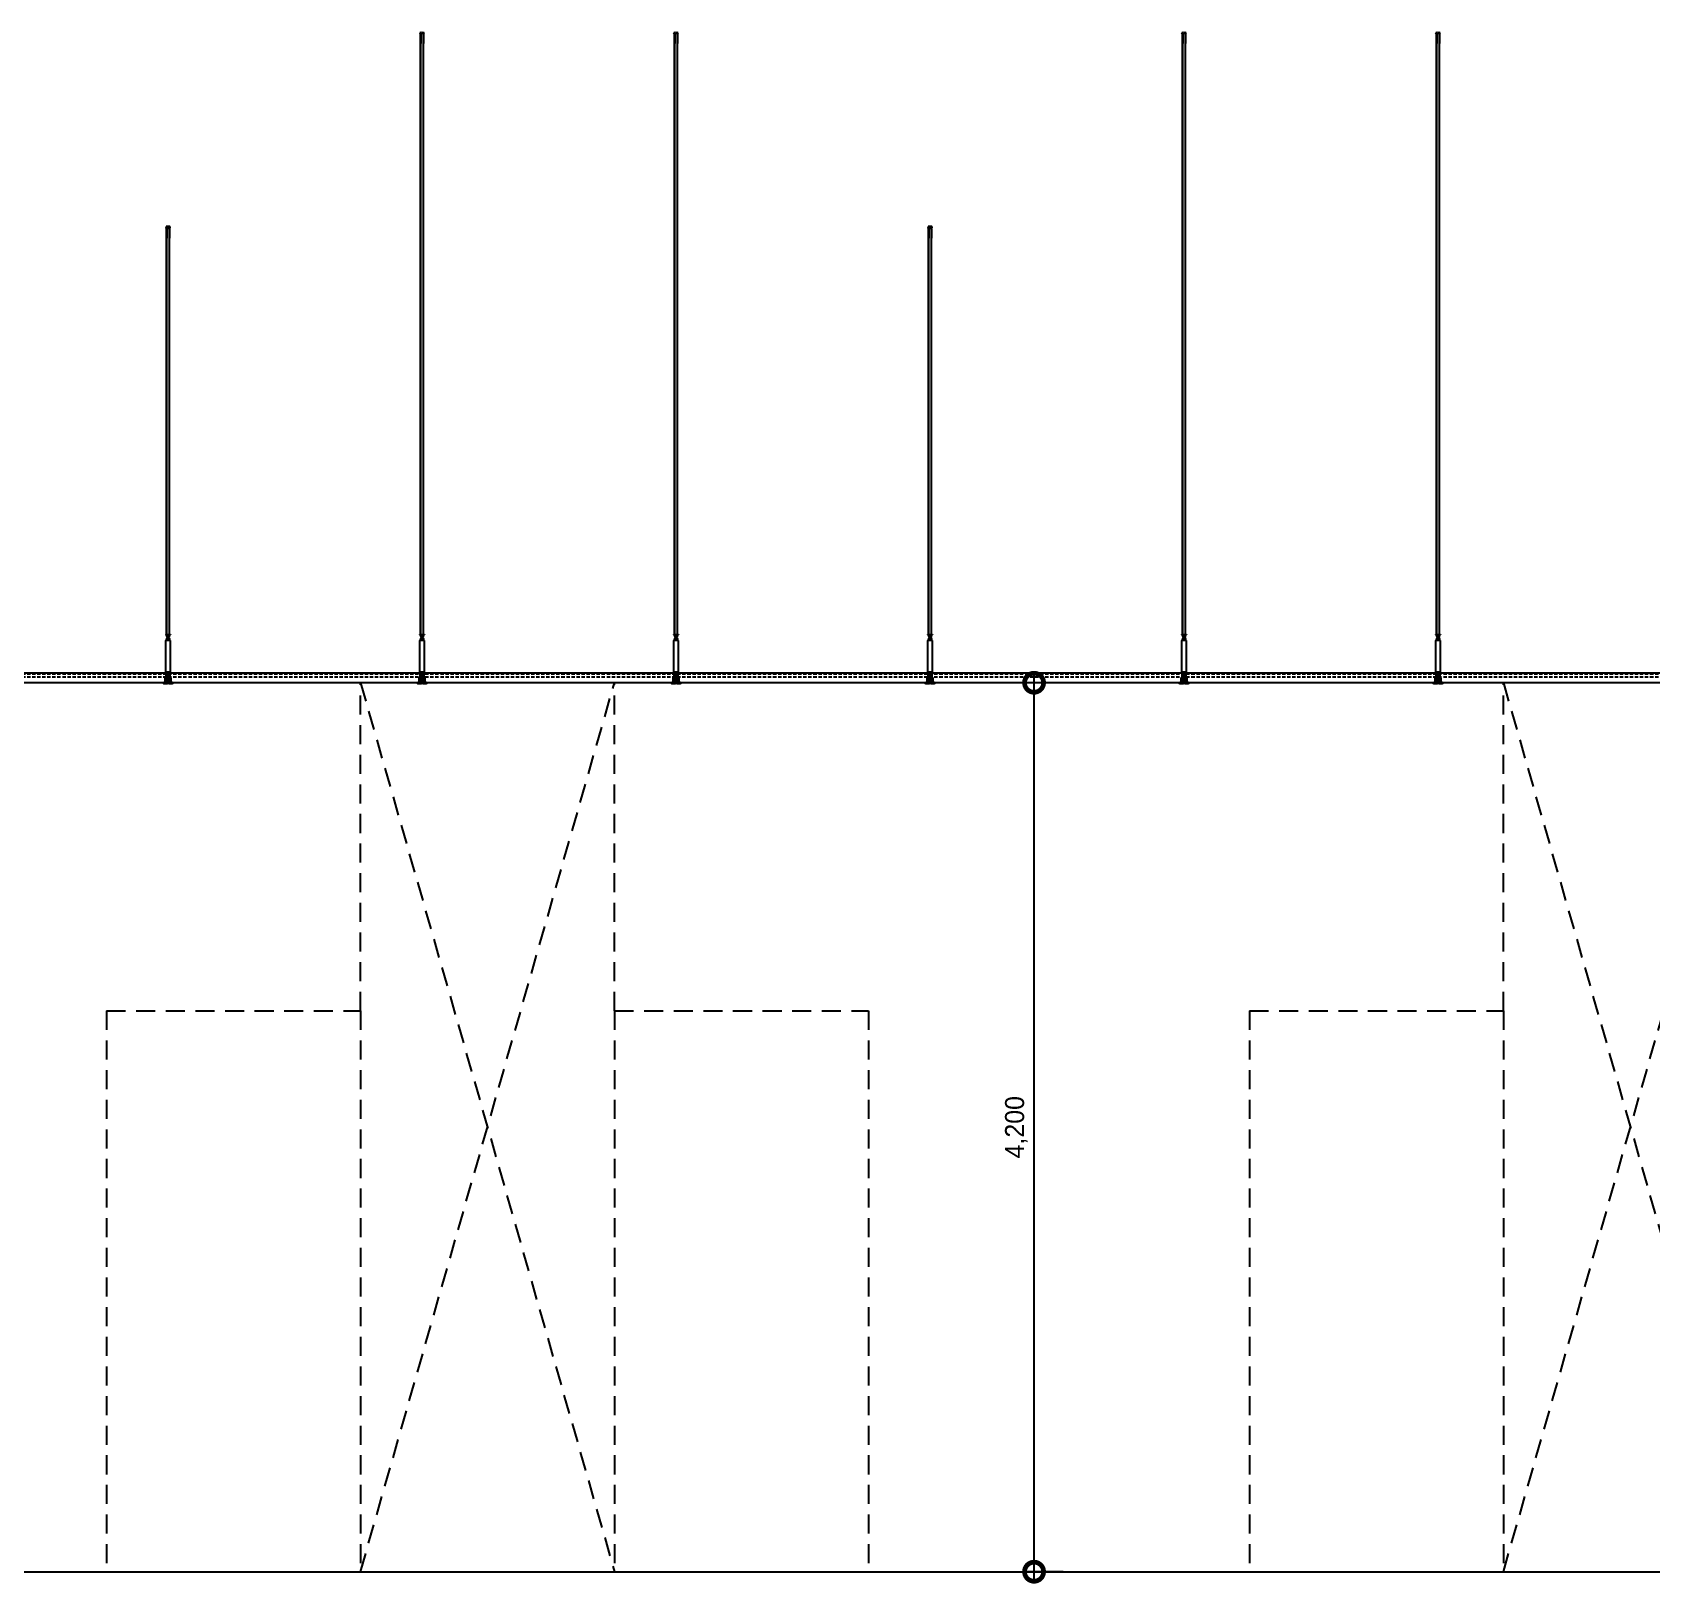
# Model space of a CAD drawing. Header units: millimetres. Extents: x 17311 to 801382, y -242618 to -104888.
# Drawn here: x 320311 to 327961, y -183786 to -176457 of the extents above; entities that cross this region are included whole.
import ezdxf

# ---------------------------------------------------------------- set-up
doc = ezdxf.new("R2010")
doc.units = ezdxf.units.MM
doc.header["$LTSCALE"] = 250
for name, pattern in [('A2', [8, 2, -2, 2, -2]), ('CENTER', [50.8, 31.75, -6.35, 6.35, -6.35]), ('CENTER2', [28.575, 19.05, -3.175, 3.175, -3.175]), ('H1', [1.5, 1, -0.5]), ('HID', [2.8, 1.8, -1]), ('HIDDEN', [9.525, 6.35, -3.175])]:
    doc.linetypes.add(name, pattern=pattern)
doc.layers.get('Defpoints').update_dxf_attribs({"color": 151})
for name, color, linetype in [('A-ELE-252', 252, 'Continuous'), ('A-ETC-SERVER', 5, 'H1'), ('A-FIN', 6, 'Continuous'), ('C-1', 252, 'Continuous'), ('C-HANGER', 8, 'Continuous'), ('C-HANGER-C', 8, 'Continuous'), ('C-sec', 252, 'Continuous'), ('C-STL4', 252, 'Continuous'), ('C-STL6', 8, 'Continuous'), ('C-T-BAR MAIN-', 252, 'Continuous'), ('C-삼성엔지니어링_CEILING', 252, 'Continuous'), ('C-압출', 252, 'Continuous')]:
    doc.layers.add(name, color=color, linetype=linetype)
doc.layers.add('C-중심선', color=252, linetype='CENTER2', lineweight=20)
doc.layers.add('CK', color=221, linetype='Continuous', plot=False)
doc.styles.add('Gdim', font='')
doc.styles.get('Gdim').set_extended_font_data('Dotum')
doc.dimstyles.new('Gdim50', dxfattribs={"dimscale": 30, "dimtxt": 3, "dimasz": 6, "dimexe": 1.5, "dimexo": 2, "dimgap": 1, "dimtad": 1, "dimdec": 0, "dimzin": 0, "dimdsep": 46, "dimlunit": 6, "dimtxsty": 'Gdim', "dimblk": 'DOTSMALL', "dimcen": 1.5, "dimdle": 1.5, "dimclrd": 256, "dimclre": 256, "dimclrt": 256, "dimazin": 0, "dimtfac": 1, "dimtdec": 0, "dimtix": 1, "dimtmove": 2, "dimatfit": 3, "dimldrblk": 'DOTSMALL', "dimfxl": 1.5, "dimtolj": 1, "dimtzin": 0, "dimlwd": -1, "dimlwe": -1, "dimarcsym": 1})

# ---------------------------------------------------------------- blocks, each defined once
blk = doc.blocks.new('A$C612ec77b')
at = {"layer": 'A-ELE-252', "linetype": 'HID', "ltscale": 0.2}
for p, q in [((-2400, 2650), (-2400, 4200)), ((-2400, 4200), (-1200, 0)), ((-2400, 0), (-1200, 4200)), ((-1200, 2650), (-1200, 4200)), ((-3600, 2650), (-3600, 0)), ((-3600, 2650), (-2400, 2650)), ((-2400, 2650), (-2400, 0)), ((-1200, 2650), (-1200, 0)), ((-1200, 2650), (0, 2650)), ((0, 2650), (0, 0))]:
    blk.add_line(p, q, dxfattribs=at)
blk = doc.blocks.new('usgh')
at = {"layer": 'C-STL4'}
blk.add_lwpolyline([(1763311, 329517), (1763311, 329599), (1763381, 329599), (1763381, 329517)], close=True, dxfattribs=at)
at = {"layer": 'C-압출', "color": 252, "linetype": 'Continuous', "lineweight": 40, "extrusion": (0, 0, -1)}
for p, q in [((1763325, 329522), (1763320, 329517)), ((1763325, 329599), (1763322, 329596)), ((1763322, 329596), (1763325, 329592)), ((1763325, 329592), (1763322, 329588)), ((1763322, 329588), (1763325, 329584)), ((1763325, 329584), (1763322, 329580)), ((1763322, 329580), (1763325, 329576)), ((1763325, 329576), (1763322, 329572)), ((1763322, 329572), (1763325, 329568)), ((1763325, 329568), (1763322, 329565)), ((1763322, 329565), (1763325, 329561)), ((1763325, 329561), (1763322, 329557)), ((1763322, 329557), (1763325, 329553)), ((1763325, 329553), (1763322, 329549)), ((1763322, 329549), (1763325, 329545)), ((1763325, 329545), (1763322, 329541)), ((1763322, 329541), (1763325, 329538)), ((1763325, 329538), (1763322, 329534)), ((1763322, 329534), (1763325, 329530)), ((1763325, 329530), (1763322, 329526)), ((1763322, 329526), (1763325, 329522)), ((1763363, 329517), (1763368, 329522)), ((1763364, 329596), (1763368, 329599)), ((1763368, 329592), (1763364, 329596)), ((1763364, 329588), (1763368, 329592)), ((1763368, 329584), (1763364, 329588)), ((1763364, 329580), (1763368, 329584)), ((1763368, 329576), (1763364, 329580)), ((1763364, 329572), (1763368, 329576)), ((1763368, 329568), (1763364, 329572)), ((1763364, 329565), (1763368, 329568)), ((1763368, 329561), (1763364, 329565)), ((1763364, 329557), (1763368, 329561)), ((1763368, 329553), (1763364, 329557)), ((1763364, 329549), (1763368, 329553)), ((1763368, 329545), (1763364, 329549)), ((1763364, 329541), (1763368, 329545)), ((1763368, 329538), (1763364, 329541)), ((1763364, 329534), (1763368, 329538)), ((1763368, 329530), (1763364, 329534)), ((1763364, 329526), (1763368, 329530)), ((1763368, 329522), (1763364, 329526))]:
    blk.add_line(p, q, dxfattribs=at)
at = {"layer": 'C-중심선'}
blk.add_line((1763346, 329623), (1763346, 329480), dxfattribs=at)
blk = doc.blocks.new('r6okghj')
at = {"layer": 'C-삼성엔지니어링_CEILING'}
for p, q in [((1770244, 316436), (1770234, 316431)), ((1770244, 316390), (1770234, 316396)), ((1770344, 316436), (1770244, 316436)), ((1770253, 316436), (1770264, 316431)), ((1770253, 316390), (1770264, 316396)), ((1770274, 316436), (1770264, 316431)), ((1770264, 316396), (1770264, 316431)), ((1770274, 316390), (1770264, 316396)), ((1770314, 316436), (1770324, 316431)), ((1770314, 316390), (1770324, 316396)), ((1770334, 316436), (1770324, 316431)), ((1770324, 316396), (1770324, 316431)), ((1770334, 316390), (1770324, 316396)), ((1770344, 316436), (1770354, 316431)), ((1770344, 316390), (1770354, 316396))]:
    blk.add_line(p, q, dxfattribs=at)
for points in [[(1770234, 316431), (1770234, 316396)], [(1770244, 316390), (1770344, 316390)], [(1770354, 316396), (1770354, 316431)]]:
    blk.add_lwpolyline(points, dxfattribs=at)
blk = doc.blocks.new('격자틀-1')
at = {"layer": 'C-HANGER'}
for p, q in [((-16.4, 230.4), (6.3, 230.4)), ((-16.4, 230.4), (-16.4, 228.9)), ((6.3, 230.4), (6.3, 228.9)), ((-16.4, 228.9), (6.3, 228.9))]:
    blk.add_line(p, q, dxfattribs=at)
at = {"layer": 'C-HANGER-C'}
for p, q in [((-16.1, 52.1), (-16.1, 202)), ((6, 202), (-16.1, 202)), ((6, 52.1), (6, 202)), ((6, 52.1), (-16.1, 52.1))]:
    blk.add_line(p, q, dxfattribs=at)
at = {"layer": 'C-STL6', "linetype": 'CENTER2', "ltscale": 20}
blk.add_line((-5, 52.7), (-5, -5), dxfattribs=at)
at = {"layer": 'C-T-BAR MAIN-'}
blk.add_lwpolyline([(-14.3, 41.1), (-14.3, 52.1), (4.2, 52.1), (4.2, 41.1), (2.2, 41.1), (2.2, 50.1), (-12.3, 50.1), (-12.3, 41.1), (-14.3, 41.1)], dxfattribs=at)
at = {"layer": 'C-삼성엔지니어링_CEILING'}
for p, q in [((-14, 202), (-14, 203.8)), ((-12.4, 210.8), (-13.9, 209.9)), ((-12.4, 203.8), (-13.9, 204.7)), ((2.3, 210.8), (-12.4, 210.8)), ((2.3, 203.8), (-12.4, 203.8)), ((-11.1, 210.8), (-9.5, 209.9)), ((-11.1, 203.8), (-9.5, 204.7)), ((-10.7, 220.3), (-2.2, 222)), ((-10.7, 220.3), (-9.9, 221.6)), ((-10.7, 218.1), (1, 220.5)), ((-10.7, 220.3), (-9.9, 219.4)), ((-10.7, 218.1), (-9.9, 219.4)), ((-10.7, 215.9), (1, 218.3)), ((-10.7, 218.1), (-9.9, 217.2)), ((-10.7, 215.9), (-9.9, 217.2)), ((-10.7, 213.7), (1, 216.1)), ((-10.7, 215.9), (-9.9, 215)), ((-10.7, 213.7), (-9.9, 215)), ((-10.7, 213.7), (-9.9, 212.8)), ((-10.4, 213.4), (-10.4, 210.8)), ((-10.3, 222), (-9.9, 221.6)), ((-9.9, 221.6), (-7.6, 222)), ((-9.9, 221.6), (-7.6, 222)), ((-9.9, 219.4), (-0.2, 221.3)), ((-9.9, 219.4), (-0.2, 221.3)), ((-9.9, 217.2), (-0.2, 219.1)), ((-9.9, 217.2), (-0.2, 219.1)), ((-9.9, 215), (-0.2, 216.9)), ((-9.9, 215), (-0.2, 216.9)), ((-9.9, 212.8), (-0.2, 214.7)), ((-9.9, 212.8), (-0.2, 214.7)), ((-8, 210.8), (-9.5, 209.9)), ((-9.5, 204.7), (-9.5, 209.9)), ((-8, 203.8), (-9.5, 204.7)), ((-2.1, 210.8), (-0.6, 209.9)), ((-2.1, 203.8), (-0.6, 204.7)), ((1, 210.8), (-0.6, 209.9)), ((-0.6, 204.7), (-0.6, 209.9)), ((1, 203.8), (-0.6, 204.7)), ((-0.2, 221.3), (0.4, 222)), ((-0.2, 221.3), (1, 220.5)), ((-0.2, 219.1), (1, 220.5)), ((-0.2, 219.1), (1, 218.3)), ((-0.2, 216.9), (1, 218.3)), ((-0.2, 216.9), (1, 216.1)), ((-0.2, 214.7), (1, 216.1)), ((0.3, 215.3), (0.3, 210.8)), ((0.3, 215.3), (0.3, 210.8)), ((2.3, 210.8), (3.8, 209.9)), ((2.3, 203.8), (3.8, 204.7)), ((3.9, 202), (3.9, 203.8))]:
    blk.add_line(p, q, dxfattribs=at)
for points in [[(3.9, 203.8), (-14, 203.8)], [(-13.9, 209.9), (-13.9, 204.7)], [(-12.4, 203.8), (2.3, 203.8)], [(3.8, 204.7), (3.8, 209.9)]]:
    blk.add_lwpolyline(points, dxfattribs=at)
at = {"layer": 'C-압출', "linetype": 'Continuous', "lineweight": 40, "extrusion": (0, 0, -1)}
for p, q in [((-25.1, 0.3), (-25.1, 2.2)), ((-24.8, 2.5), (-12.6, 2.5)), ((-10.1, 0), (-24.8, 0)), ((-12.3, 2.8), (-12.3, 28.3)), ((-10.1, 50), (-8.3, 50)), ((-9.8, 19.7), (-9.8, 18.9)), ((-9.8, 18.9), (-9.2, 18.3)), ((-9.2, 18.3), (-9.8, 17.6)), ((-9.8, 17.6), (-9.2, 17)), ((-9.2, 17), (-9.8, 16.4)), ((-9.8, 16.4), (-9.2, 15.8)), ((-9.2, 15.8), (-9.8, 15.1)), ((-9.8, 15.1), (-9.2, 14.5)), ((-9.2, 14.5), (-9.8, 13.9)), ((-9.8, 13.9), (-9.2, 13.2)), ((-9.2, 13.2), (-9.8, 12.6)), ((-9.8, 12.6), (-9.2, 12)), ((-9.2, 12), (-9.8, 11.4)), ((-9.8, 11.4), (-9.2, 10.8)), ((-9.2, 10.8), (-9.8, 10.1)), ((-9.8, 10.1), (-9.2, 9.5)), ((-9.2, 9.5), (-9.8, 8.9)), ((-9.8, 8.9), (-9.2, 8.2)), ((-9.2, 8.2), (-9.8, 7.6)), ((-9.8, 7.6), (-9.2, 7)), ((-9.2, 7), (-9.8, 6.4)), ((-9.8, 6.4), (-9.2, 5.8)), ((-9.2, 5.8), (-9.8, 5.1)), ((-9.8, 5.1), (-9.2, 4.5)), ((-9.2, 4.5), (-9.8, 3.9)), ((-9.8, 3.9), (-9.2, 3.2)), ((-9.2, 3.2), (-9.8, 2.6)), ((-9.8, 2.6), (-9.2, 2)), ((-9.2, 2), (-9.8, 1.4)), ((-9.8, 1.4), (-9.8, 0.6)), ((-9.8, 0.6), (-9.8, 0.3)), ((-0.6, 20), (-9.5, 20)), ((-8.1, 49.7), (-8.1, 49.5)), ((-2, 49), (-2, 49.7)), ((-1.7, 50), (0.1, 50)), ((-0.9, 17.6), (-0.3, 18.3)), ((-0.3, 17), (-0.9, 17.6)), ((-0.9, 16.4), (-0.3, 17)), ((-0.3, 15.8), (-0.9, 16.4)), ((-0.9, 15.1), (-0.3, 15.8)), ((-0.3, 14.5), (-0.9, 15.1)), ((-0.9, 13.9), (-0.3, 14.5)), ((-0.3, 13.2), (-0.9, 13.9)), ((-0.9, 12.6), (-0.3, 13.2)), ((-0.3, 12), (-0.9, 12.6)), ((-0.9, 11.4), (-0.3, 12)), ((-0.3, 10.8), (-0.9, 11.4)), ((-0.9, 10.1), (-0.3, 10.8)), ((-0.3, 9.5), (-0.9, 10.1)), ((-0.9, 8.9), (-0.3, 9.5)), ((-0.3, 8.2), (-0.9, 8.9)), ((-0.9, 7.6), (-0.3, 8.2)), ((-0.3, 7), (-0.9, 7.6)), ((-0.9, 6.4), (-0.3, 7)), ((-0.3, 5.8), (-0.9, 6.4)), ((-0.9, 5.1), (-0.3, 5.8)), ((-0.3, 4.5), (-0.9, 5.1)), ((-0.9, 3.9), (-0.3, 4.5)), ((-0.3, 3.2), (-0.9, 3.9)), ((-0.9, 2.6), (-0.3, 3.2)), ((-0.3, 2), (-0.9, 2.6)), ((-0.9, 1.4), (-0.3, 2)), ((-0.3, 0.8), (-0.9, 1.4)), ((-0.3, 18.3), (-0.3, 19.7)), ((-0.3, 0.3), (-0.3, 0.8)), ((14.7, 0), (0, 0)), ((2.2, 28.3), (2.2, 2.8)), ((2.5, 2.5), (14.7, 2.5)), ((14.9, 2.2), (14.9, 0.3))]:
    blk.add_line(p, q, dxfattribs=at)
at = {"layer": 'C-압출', "linetype": 'Continuous', "lineweight": 40}
for p, q in [((-12.3, 28.3), (-12.3, 49.7)), ((-12, 50), (-8.3, 50)), ((-9.3, 31.3), (-9.3, 44.7)), ((-9, 45), (-8.3, 45)), ((-9, 31), (-1.1, 31)), ((-8.1, 49.7), (-8.1, 45.3)), ((-2, 49.7), (-2, 45.3)), ((-1.7, 50), (1.9, 50)), ((-1.7, 45), (-1.1, 45)), ((-0.8, 31.3), (-0.8, 44.7)), ((2.2, 28.3), (2.2, 49.7))]:
    blk.add_line(p, q, dxfattribs=at)
at = {"layer": 'C-압출', "linetype": 'Continuous', "lineweight": 40, "extrusion": (0, 0, -1)}
for centre, start, end in [((24.8, 0.3), 270, 0), ((12.6, 2.8), 180, 270), ((10.1, 0.3), 180, 270), ((9.5, 19.7), 0, 90), ((8.3, 49.7), 90, 180), ((1.7, 49.7), 0, 90), ((0.6, 19.7), 90, 180), ((0, 0.3), 270, 0), ((-2.5, 2.8), 270, 0), ((-14.7, 2.2), 90, 180), ((-14.7, 0.3), 180, 270)]:
    blk.add_arc(centre, 0.3, start, end, dxfattribs=at)
at = {"layer": 'C-압출', "linetype": 'Continuous', "lineweight": 40}
for centre, start, end in [((-12, 49.7), 90, 180), ((-9, 44.7), 90, 180), ((-9, 31.3), 180, 270), ((-8.3, 49.7), 0, 90), ((-8.3, 45.3), 270, 0), ((-1.7, 45.3), 180, 270), ((-1.1, 44.7), 0, 90), ((-1.1, 31.3), 270, 0), ((1.9, 49.7), 0, 90)]:
    blk.add_arc(centre, 0.3, start, end, dxfattribs=at)
at = {"layer": 'C-압출'}
blk.add_arc((-1.7, 49.7), 0.3, 90, 180, dxfattribs=at)
at = {"layer": 'C-중심선', "linetype": 'CENTER', "lineweight": 5}
blk.add_line((-14.5, 25.5), (4.4, 25.5), dxfattribs=at)
at = {"layer": 'C-HANGER-C'}
for name, p, xscale, yscale, zscale in [('r6okghj', (-263370.1, -46847), 0.1487691112046762, 0.1487691112046762, 0.1487691112046762), ('usgh', (-176673.6, -32977.4), 0.1001893939418906, 0.1001893939418906, 0.1001893939418906)]:
    blk.add_blockref(name, p, dxfattribs=dict(at, xscale=xscale, yscale=yscale, zscale=zscale))
blk = doc.blocks.new('_DotSmall')
at = {"color": 0, "linetype": 'ByBlock', "const_width": 0.5}
blk.add_lwpolyline([(-0.0625, 0, 1), (0.0625, 0, 1)], format="xyb", close=True, dxfattribs=at)
blk = doc.blocks.new('*D58')
at = {"layer": 'CK', "transparency": 16777216}
for p, q in [((325181.4, -179529.5), (324998.2, -179529.5)), ((325043.2, -183774.5), (325043.2, -179484.5)), ((325181.4, -183729.5), (324998.2, -183729.5))]:
    blk.add_line(p, q, dxfattribs=at)
at = {"layer": 'Defpoints', "color": 0, "transparency": 16777216}
for p in [(325043.2, -179529.5), (325241.4, -179529.5), (325241.4, -183729.5)]:
    blk.add_point(p, dxfattribs=at)
at = {"layer": 'CK', "transparency": 16777216, "xscale": 180, "yscale": 180, "zscale": 180}
for p, rotation in [((325043.2, -179529.5), 90), ((325043.2, -183729.5), 270)]:
    blk.add_blockref('_DotSmall', p, dxfattribs=dict(at, rotation=rotation))
at = {"layer": 'CK', "transparency": 16777216, "insert": (324959.4, -181629.5), "char_height": 90, "attachment_point": 5, "rotation": 90, "style": 'Gdim'}
blk.add_mtext('\\A1;4,200', dxfattribs=at)

msp = doc.modelspace()

# ---------------------------------------------------------------- linework, layer by layer
at = {"layer": 'A-FIN'}
msp.add_line((297260.7, -183729.5), (358460.7, -183729.5), dxfattribs=at)
at = {"layer": 'C-1', "linetype": 'A2'}
for p, q in [((322143.1, -176462.3), (322142, -176459.5)), ((322146.9, -176466.7), (322142.6, -176456.9)), ((322148.2, -176457.2), (322142.6, -176458.4)), ((322143.1, -176462.3), (322144, -176462)), ((322143.8, -176464), (322144.7, -176463.7)), ((322144.9, -176466.7), (322143.8, -176464)), ((322144.7, -176463.7), (322144, -176462)), ((322144.9, -176509.5), (322144.9, -176466.7)), ((322146.9, -176509.5), (322146.9, -176466.7)), ((322151.8, -176465.9), (322149.2, -176457.7)), ((322151.8, -176465.9), (322154.4, -176457.7)), ((322160.9, -176458.4), (322155.3, -176457.2)), ((322156.6, -176466.7), (322160.9, -176456.9)), ((322156.6, -176466.7), (322156.6, -176509.5)), ((322158.6, -176466.7), (322159.7, -176464)), ((322158.6, -176466.7), (322158.6, -176509.5)), ((322158.8, -176463.7), (322159.5, -176462)), ((322159.7, -176464), (322158.8, -176463.7)), ((322160.4, -176462.3), (322159.5, -176462)), ((322160.4, -176462.3), (322161.5, -176459.5)), ((323343.1, -176462.3), (323342, -176459.5)), ((323346.9, -176466.7), (323342.6, -176456.9)), ((323348.2, -176457.2), (323342.6, -176458.4)), ((323343.1, -176462.3), (323344, -176462)), ((323343.8, -176464), (323344.7, -176463.7)), ((323344.9, -176466.7), (323343.8, -176464)), ((323344.7, -176463.7), (323344, -176462)), ((323344.9, -176509.5), (323344.9, -176466.7)), ((323346.9, -176509.5), (323346.9, -176466.7)), ((323351.8, -176465.9), (323349.2, -176457.7)), ((323351.8, -176465.9), (323354.4, -176457.7)), ((323360.9, -176458.4), (323355.3, -176457.2)), ((323356.6, -176466.7), (323360.9, -176456.9)), ((323356.6, -176466.7), (323356.6, -176509.5)), ((323358.6, -176466.7), (323359.7, -176464)), ((323358.6, -176466.7), (323358.6, -176509.5)), ((323358.8, -176463.7), (323359.5, -176462)), ((323359.7, -176464), (323358.8, -176463.7)), ((323360.4, -176462.3), (323359.5, -176462)), ((323360.4, -176462.3), (323361.5, -176459.5)), ((325743.1, -176462.3), (325742, -176459.5)), ((325746.9, -176466.7), (325742.6, -176456.9)), ((325748.2, -176457.2), (325742.6, -176458.4)), ((325743.1, -176462.3), (325744, -176462)), ((325743.8, -176464), (325744.7, -176463.7)), ((325744.9, -176466.7), (325743.8, -176464)), ((325744.7, -176463.7), (325744, -176462)), ((325744.9, -176509.5), (325744.9, -176466.7)), ((325746.9, -176509.5), (325746.9, -176466.7)), ((325751.8, -176465.9), (325749.2, -176457.7)), ((325751.8, -176465.9), (325754.4, -176457.7)), ((325760.9, -176458.4), (325755.3, -176457.2)), ((325756.6, -176466.7), (325760.9, -176456.9)), ((325756.6, -176466.7), (325756.6, -176509.5)), ((325758.6, -176466.7), (325759.7, -176464)), ((325758.6, -176466.7), (325758.6, -176509.5)), ((325758.8, -176463.7), (325759.5, -176462)), ((325759.7, -176464), (325758.8, -176463.7)), ((325760.4, -176462.3), (325759.5, -176462)), ((325760.4, -176462.3), (325761.5, -176459.5)), ((326943.1, -176462.3), (326942, -176459.5)), ((326946.9, -176466.7), (326942.6, -176456.9)), ((326948.2, -176457.2), (326942.6, -176458.4)), ((326943.1, -176462.3), (326944, -176462)), ((326943.8, -176464), (326944.7, -176463.7)), ((326944.9, -176466.7), (326943.8, -176464)), ((326944.7, -176463.7), (326944, -176462)), ((326944.9, -176509.5), (326944.9, -176466.7)), ((326946.9, -176509.5), (326946.9, -176466.7)), ((326951.8, -176465.9), (326949.2, -176457.7)), ((326951.8, -176465.9), (326954.4, -176457.7)), ((326960.9, -176458.4), (326955.3, -176457.2)), ((326956.6, -176466.7), (326960.9, -176456.9)), ((326956.6, -176466.7), (326956.6, -176509.5)), ((326958.6, -176466.7), (326959.7, -176464)), ((326958.6, -176466.7), (326958.6, -176509.5)), ((326958.8, -176463.7), (326959.5, -176462)), ((326959.7, -176464), (326958.8, -176463.7)), ((326960.4, -176462.3), (326959.5, -176462)), ((326960.4, -176462.3), (326961.5, -176459.5)), ((320943.1, -177382.3), (320942, -177379.5)), ((320946.9, -177386.7), (320942.6, -177376.9)), ((320948.2, -177377.2), (320942.6, -177378.4)), ((320943.1, -177382.3), (320944, -177382)), ((320943.8, -177384), (320944.7, -177383.7)), ((320944.9, -177386.7), (320943.8, -177384)), ((320944.7, -177383.7), (320944, -177382)), ((320959.4, -177374.6), (320944.1, -177374.6)), ((320944.9, -177429.5), (320944.9, -177386.7)), ((320946.9, -177429.5), (320946.9, -177386.7)), ((320951.8, -177385.9), (320949.2, -177377.7)), ((320951.8, -177385.9), (320954.4, -177377.7)), ((320960.9, -177378.4), (320955.3, -177377.2)), ((320956.6, -177386.7), (320960.9, -177376.9)), ((320956.6, -177386.7), (320956.6, -177429.5)), ((320958.6, -177386.7), (320959.7, -177384)), ((320958.6, -177386.7), (320958.6, -177429.5)), ((320958.8, -177383.7), (320959.5, -177382)), ((320959.7, -177384), (320958.8, -177383.7)), ((320960.4, -177382.3), (320959.5, -177382)), ((320960.4, -177382.3), (320961.5, -177379.5)), ((324543.1, -177382.3), (324542, -177379.5)), ((324546.9, -177386.7), (324542.6, -177376.9)), ((324548.2, -177377.2), (324542.6, -177378.4)), ((324543.1, -177382.3), (324544, -177382)), ((324543.8, -177384), (324544.7, -177383.7)), ((324544.9, -177386.7), (324543.8, -177384)), ((324544.7, -177383.7), (324544, -177382)), ((324559.4, -177374.6), (324544.1, -177374.6)), ((324544.9, -177429.5), (324544.9, -177386.7)), ((324546.9, -177429.5), (324546.9, -177386.7)), ((324551.8, -177385.9), (324549.2, -177377.7)), ((324551.8, -177385.9), (324554.4, -177377.7)), ((324560.9, -177378.4), (324555.3, -177377.2)), ((324556.6, -177386.7), (324560.9, -177376.9)), ((324556.6, -177386.7), (324556.6, -177429.5)), ((324558.6, -177386.7), (324559.7, -177384)), ((324558.6, -177386.7), (324558.6, -177429.5)), ((324558.8, -177383.7), (324559.5, -177382)), ((324559.7, -177384), (324558.8, -177383.7)), ((324560.4, -177382.3), (324559.5, -177382)), ((324560.4, -177382.3), (324561.5, -177379.5))]:
    msp.add_line(p, q, dxfattribs=at)
for centre, radius, start, end in [((322142.8, -176459.2), 0.808, 102.52881, 201.80141), ((322148.4, -176458), 0.808, 17.65012, 102.52881), ((322155.1, -176458), 0.808, 77.47119, 162.34988), ((322160.8, -176459.2), 0.808, 338.19859, 77.47119), ((323342.8, -176459.2), 0.808, 102.52881, 201.80141), ((323348.4, -176458), 0.808, 17.65012, 102.52881), ((323355.1, -176458), 0.808, 77.47119, 162.34988), ((323360.8, -176459.2), 0.808, 338.19859, 77.47119), ((325742.8, -176459.2), 0.808, 102.52881, 201.80141), ((325748.4, -176458), 0.808, 17.65012, 102.52881), ((325755.1, -176458), 0.808, 77.47119, 162.34988), ((325760.8, -176459.2), 0.808, 338.19859, 77.47119), ((326942.8, -176459.2), 0.808, 102.52881, 201.80141), ((326948.4, -176458), 0.808, 17.65012, 102.52881), ((326955.1, -176458), 0.808, 77.47119, 162.34988), ((326960.8, -176459.2), 0.808, 338.19859, 77.47119), ((320942.8, -177379.2), 0.808, 102.52881, 201.80141), ((320944.1, -177376.2), 1.62, 90, 203.42869), ((320948.4, -177378), 0.808, 17.65012, 102.52881), ((320955.1, -177378), 0.808, 77.47119, 162.34988), ((320959.4, -177376.2), 1.62, 336.57131, 90), ((320960.8, -177379.2), 0.808, 338.19859, 77.47119), ((324542.8, -177379.2), 0.808, 102.52881, 201.80141), ((324544.1, -177376.2), 1.62, 90, 203.42869), ((324548.4, -177378), 0.808, 17.65012, 102.52881), ((324555.1, -177378), 0.808, 77.47119, 162.34988), ((324559.4, -177376.2), 1.62, 336.57131, 90), ((324560.8, -177379.2), 0.808, 338.19859, 77.47119)]:
    msp.add_arc(centre, radius, start, end, dxfattribs=at)
at = {"layer": 'C-HANGER'}
for p, q in [((322144.6, -179301.5), (322144.6, -176509.5)), ((322145.5, -179301.5), (322145.5, -176509.5)), ((322158, -179301.5), (322158, -176509.5)), ((322158.9, -179301.5), (322158.9, -176509.5)), ((323344.6, -179301.5), (323344.6, -176509.5)), ((323345.5, -179301.5), (323345.5, -176509.5)), ((323358, -179301.5), (323358, -176509.5)), ((323358.9, -179301.5), (323358.9, -176509.5)), ((325744.6, -179301.5), (325744.6, -176509.5)), ((325745.5, -179301.5), (325745.5, -176509.5)), ((325758, -179301.5), (325758, -176509.5)), ((325758.9, -179301.5), (325758.9, -176509.5)), ((326944.6, -179301.5), (326944.6, -176509.5)), ((326945.5, -179301.5), (326945.5, -176509.5)), ((326958, -179301.5), (326958, -176509.5)), ((326958.9, -179301.5), (326958.9, -176509.5)), ((320944.6, -179301.5), (320944.6, -177429.5)), ((320945.5, -179301.5), (320945.5, -177429.5)), ((320958, -179301.5), (320958, -177429.5)), ((320958.9, -179301.5), (320958.9, -177429.5)), ((324544.6, -179301.5), (324544.6, -177429.5)), ((324545.5, -179301.5), (324545.5, -177429.5)), ((324558, -179301.5), (324558, -177429.5)), ((324558.9, -179301.5), (324558.9, -177429.5))]:
    msp.add_line(p, q, dxfattribs=at)
at = {"layer": 'C-sec'}
for points in [[(319765.7, -179528.7), (320937.8, -179528.7, 0.361786), (320938.1, -179528.4), (320938.1, -179506.7), (320938.8, -179506.7), (320938.8, -179529.2, -0.414214), (320938.5, -179529.5), (319765.1, -179529.5, -0.414214), (319764.8, -179529.2), (319764.8, -179506.7), (319765.5, -179506.7), (319765.5, -179528.4, 0.414214), (319765.8, -179528.7)], [(320965.7, -179528.7), (322137.8, -179528.7, 0.361786), (322138.1, -179528.4), (322138.1, -179506.7), (322138.8, -179506.7), (322138.8, -179529.2, -0.414214), (322138.5, -179529.5), (320965.1, -179529.5, -0.414214), (320964.8, -179529.2), (320964.8, -179506.7), (320965.5, -179506.7), (320965.5, -179528.4, 0.414214), (320965.8, -179528.7)], [(322165.7, -179528.7), (323337.8, -179528.7, 0.361786), (323338.1, -179528.4), (323338.1, -179506.7), (323338.8, -179506.7), (323338.8, -179529.2, -0.414214), (323338.5, -179529.5), (322165.1, -179529.5, -0.414214), (322164.8, -179529.2), (322164.8, -179506.7), (322165.5, -179506.7), (322165.5, -179528.4, 0.414214), (322165.8, -179528.7)], [(323365.7, -179528.7), (324537.8, -179528.7, 0.361786), (324538.1, -179528.4), (324538.1, -179506.7), (324538.8, -179506.7), (324538.8, -179529.2, -0.414214), (324538.5, -179529.5), (323365.1, -179529.5, -0.414214), (323364.8, -179529.2), (323364.8, -179506.7), (323365.5, -179506.7), (323365.5, -179528.4, 0.414214), (323365.8, -179528.7)], [(324565.7, -179528.7), (325737.8, -179528.7, 0.361786), (325738.1, -179528.4), (325738.1, -179506.7), (325738.8, -179506.7), (325738.8, -179529.2, -0.414214), (325738.5, -179529.5), (324565.1, -179529.5, -0.414214), (324564.8, -179529.2), (324564.8, -179506.7), (324565.5, -179506.7), (324565.5, -179528.4, 0.414214), (324565.8, -179528.7)], [(325765.7, -179528.7), (326937.8, -179528.7, 0.361786), (326938.1, -179528.4), (326938.1, -179506.7), (326938.8, -179506.7), (326938.8, -179529.2, -0.414214), (326938.5, -179529.5), (325765.1, -179529.5, -0.414214), (325764.8, -179529.2), (325764.8, -179506.7), (325765.5, -179506.7), (325765.5, -179528.4, 0.414214), (325765.8, -179528.7)], [(326965.7, -179528.7), (328137.8, -179528.7, 0.361786), (328138.1, -179528.4), (328138.1, -179506.7), (328138.8, -179506.7), (328138.8, -179529.2, -0.414214), (328138.5, -179529.5), (326965.1, -179529.5, -0.414214), (326964.8, -179529.2), (326964.8, -179506.7), (326965.5, -179506.7), (326965.5, -179528.4, 0.414214), (326965.8, -179528.7)]]:
    msp.add_lwpolyline(points, format="xyb", dxfattribs=at)
at = {"layer": 'C-STL6'}
msp.add_line((297282.6, -179482), (358438.8, -179482), dxfattribs=at)
at = {"layer": 'C-STL6', "linetype": 'HIDDEN', "ltscale": 0.01}
for p, q in [((297282.6, -179486.9), (358438.8, -179486.9)), ((297282.6, -179500.9), (358438.8, -179500.9))]:
    msp.add_line(p, q, dxfattribs=at)

# ---------------------------------------------------------------- block references
at = {"layer": 'A-ETC-SERVER'}
for p in [(324260.7, -183729.5), (329660.7, -183729.5)]:
    msp.add_blockref('A$C612ec77b', p, dxfattribs=at)
at = {"layer": 'C-sec'}
for p in [(320956.8, -179532), (322156.8, -179532), (323356.8, -179532), (324556.8, -179532), (325756.8, -179532), (326956.8, -179532)]:
    msp.add_blockref('격자틀-1', p, dxfattribs=at)

# ---------------------------------------------------------------- dimensions: what is measured, and where the dimension line sits
at = {"layer": 'CK'}
dim = msp.add_linear_dim(base=(325043.2, -179529.5), p1=(325241.4, -183729.5), p2=(325241.4, -179529.5), angle=90, dimstyle='Gdim50', dxfattribs=at)
dim.commit()
dim.dimension.update_dxf_attribs({"geometry": '*D58', "text_midpoint": (324959.4, -181629.5)})

doc.saveas('drawing.dxf')
